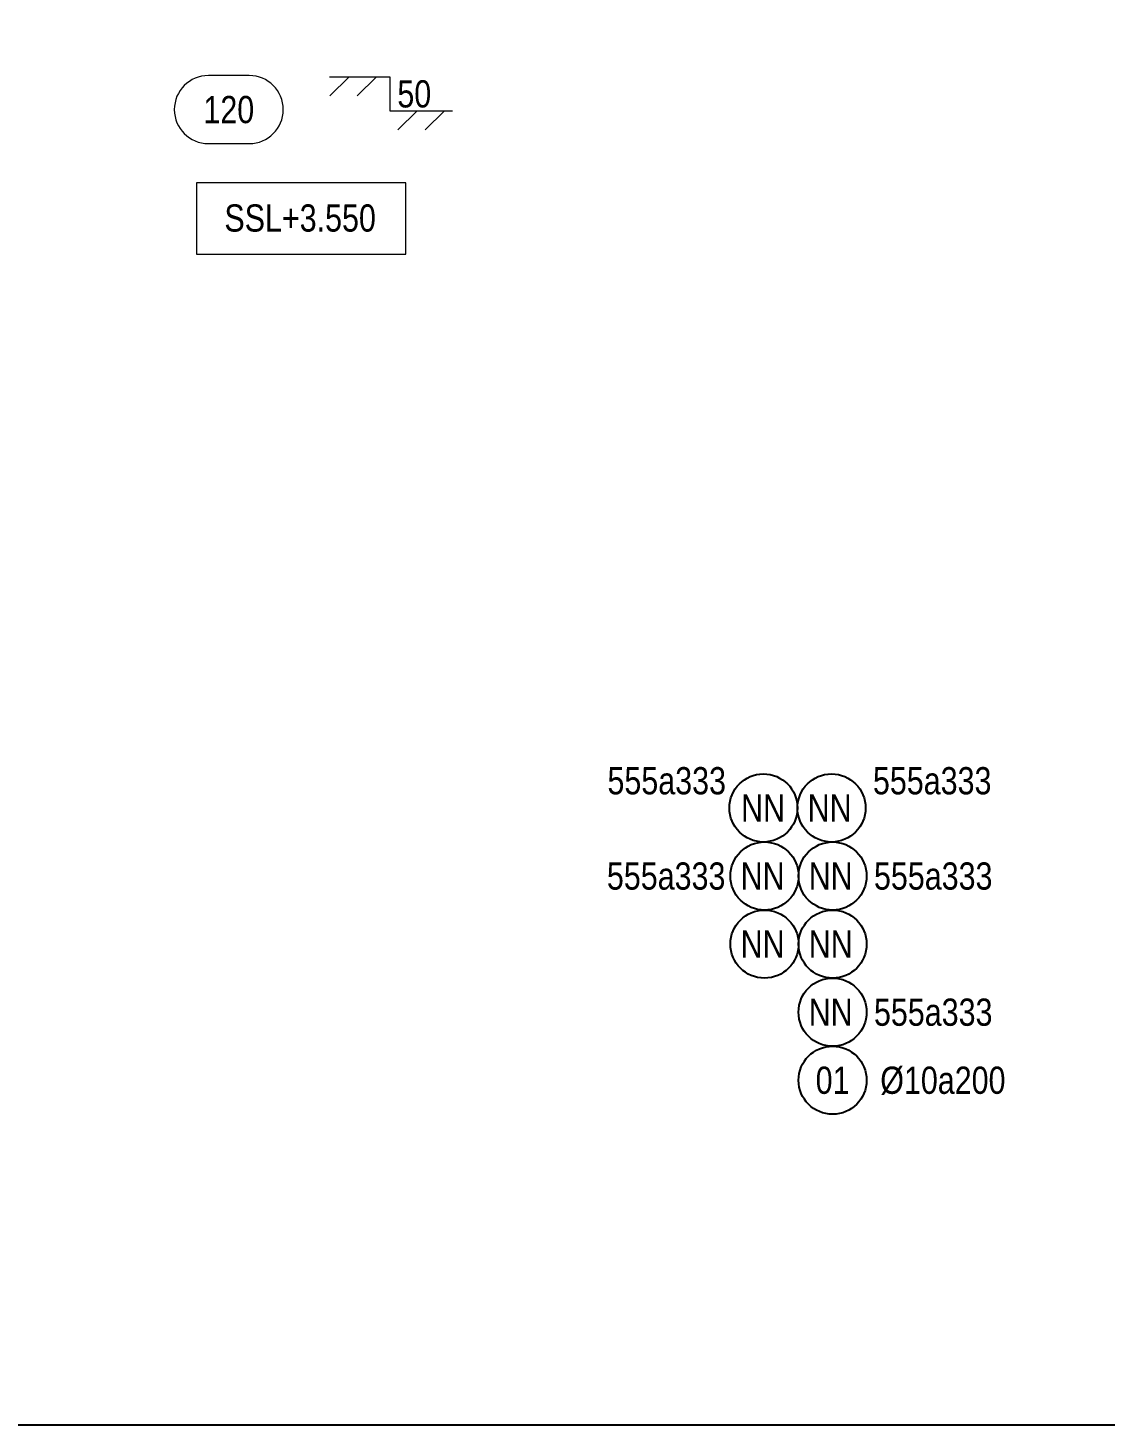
# Model space of a CAD drawing. Header units: millimetres. Extents: x -10198 to 59139, y 0 to 22949.
# Drawn here: x 3091 to 10999, y 0 to 10262 of the extents above; entities that cross this region are included whole.
import ezdxf
from ezdxf.enums import TextEntityAlignment as Align

# ---------------------------------------------------------------- set-up
doc = ezdxf.new("R2010")
doc.units = ezdxf.units.MM
doc.layers.add('DCE_Name', color=142, linetype='Continuous', lineweight=20)
doc.styles.add('Dce_Text', font='arial.ttf', dxfattribs={"width": 0.8})

# ---------------------------------------------------------------- blocks, each defined once
blk = doc.blocks.new('Dce_KhtMcThepTangCuongLoai2')
blk.add_circle((2.5, 0), 2.5)
at = {"color": 3, "style": 'Dce_Text', "width": 0.8}
blk.add_attdef('DKVAKC', text='', height=2, dxfattribs=at).set_placement((-0.37, -1), align=Align.RIGHT)
at = {"color": 11, "style": 'Dce_Text', "width": 0.8}
blk.add_attdef('SH', text='', height=2, dxfattribs=at).set_placement((2.36, -1), align=Align.CENTER)
blk = doc.blocks.new('Dce_KhtSHTPhai')
blk.add_circle((-2.5, 0), 2.5)
at = {"color": 11, "style": 'Dce_Text', "width": 0.8}
blk.add_attdef('SH', text='', height=2, dxfattribs=at).set_placement((-2.64, -1), align=Align.CENTER)
blk = doc.blocks.new('Dce_KhtSHTTrai')
blk.add_circle((2.5, 0), 2.5)
at = {"color": 11, "style": 'Dce_Text', "width": 0.8}
blk.add_attdef('SH', text='', height=2, dxfattribs=at).set_placement((2.36, -1), align=Align.CENTER)
blk = doc.blocks.new('Dce_KhtThepDai')
blk.add_circle((-4.5, -3.5), 2.5)
at = {"color": 11, "style": 'Dce_Text', "width": 0.8}
blk.add_attdef('SH', text='', height=2, dxfattribs=at).set_placement((-4.64, -4.5), align=Align.CENTER)
at = {"color": 3, "style": 'Dce_Text', "width": 0.8}
blk.add_attdef('DKVAKC', (-1.46, -4.5), '', height=2, dxfattribs=at)
blk = doc.blocks.new('Dce_KhtThepDai2')
blk.add_circle((-6.1, -3.5), 2.5)
at = {"color": 11, "style": 'Dce_Text', "width": 0.8}
blk.add_attdef('SH', text='', height=2, dxfattribs=at).set_placement((-6.24, -4.5), align=Align.CENTER)
at = {"color": 3, "style": 'Dce_Text', "width": 0.8}
blk.add_attdef('DKVAKC', (-3.06, -4.5), '', height=2, dxfattribs=at)
blk = doc.blocks.new('Dce_KhThepSan')
blk.add_circle((-2.5, -0.02), 2.5)
at = {"color": 11, "style": 'Dce_Text', "width": 0.8}
blk.add_attdef('SH', text='', height=2, dxfattribs=at).set_placement((-2.5, -0.02), align=Align.MIDDLE_CENTER)
at = {"color": 3, "style": 'Dce_Text', "width": 0.8}
blk.add_attdef('DKVAKC', text='', height=2, dxfattribs=at).set_placement((1, -0.02), align=Align.MIDDLE_LEFT)
blk = doc.blocks.new('*U113')
blk.add_lwpolyline([(-1.5, -2.5), (1.5, -2.5, 1), (1.5, 2.5), (-1.5, 2.5, 1)], format="xyb", close=True)
at = {"lineweight": 25, "style": 'Dce_Text', "width": 0.8}
blk.add_attdef('200', text='', height=2, dxfattribs=at).set_placement((0, 0), align=Align.MIDDLE_CENTER)
blk = doc.blocks.new('*U114')
for p, q in [((-3, 2.5), (-4.41, 1.09)), ((-1, 2.5), (-2.41, 1.09)), ((2, 0), (0.59, -1.41)), ((4, 0), (2.59, -1.41))]:
    blk.add_line(p, q)
blk.add_lwpolyline([(-4.44, 2.5), (0, 2.5), (0, 0), (4.59, 0)])
at = {"lineweight": 25, "style": 'Dce_Text', "width": 0.8, "flags": 8}
blk.add_attdef('50', text='', height=2, dxfattribs=at).set_placement((0.54, -0.36), align=Align.BOTTOM_LEFT)
blk = doc.blocks.new('*U115')
blk.add_lwpolyline([(-7.76, 7.16), (-7.76, 1.92), (7.6, 1.92), (7.6, 7.16)], close=True)
at = {"lineweight": 25, "style": 'Dce_Text', "width": 0.8, "flags": 8}
blk.add_attdef('LEVEL', text='', height=2, dxfattribs=at).set_placement((-0.15, 4.59), align=Align.MIDDLE_CENTER)
blk = doc.blocks.new('Dce_KhtMcThepChu')
blk.add_circle((-2.5, 0), 2.5)
at = {"color": 3, "style": 'Dce_Text', "width": 0.8}
for tag, p in [('DKVAKC', (0.54, 1)), ('DKVAKC2', (2.04, -3))]:
    blk.add_attdef(tag, p, '', height=2, dxfattribs=at)
at = {"color": 11, "style": 'Dce_Text', "width": 0.8}
blk.add_attdef('SH', text='', height=2, dxfattribs=at).set_placement((-2.64, -1), align=Align.CENTER)
blk = doc.blocks.new('Dce_KhtMcThepTangCuong')
blk.add_circle((2.5, 0), 2.5)
at = {"color": 3, "style": 'Dce_Text', "width": 0.8}
for tag, p in [('DKVAKC', (-0.25, 1)), ('DKVAKC2', (-1.75, -3))]:
    blk.add_attdef(tag, text='', height=2, dxfattribs=at).set_placement(p, align=Align.RIGHT)
at = {"color": 11, "style": 'Dce_Text', "width": 0.8}
blk.add_attdef('SH', text='', height=2, dxfattribs=at).set_placement((2.47, -1), align=Align.CENTER)
blk = doc.blocks.new('Block_ALL')
blk.add_lwpolyline([(0, 20917), (41958.1, 20917), (41958.1, 0), (0, 0)], close=True)
at = {"xscale": 100, "yscale": 100, "zscale": 100}
for name, p, values in [('Dce_KhtMcThepTangCuong', (8241.2, 4532.6), {'SH': 'NN', 'DKVAKC': '555a333'}), ('Dce_KhtMcThepChu', (9241.2, 4532.6), {'DKVAKC': '555a333', 'SH': 'NN'}), ('Dce_KhtMcThepTangCuongLoai2', (8249, 4032.7), {'DKVAKC': '555a333', 'SH': 'NN'}), ('Dce_KhtThepDai', (9448.8, 4382.7), {'DKVAKC': '555a333', 'SH': 'NN'}), ('Dce_KhtSHTTrai', (8249, 3532.7), {'SH': 'NN'}), ('Dce_KhtSHTPhai', (9249, 3532.7), {'SH': 'NN'}), ('Dce_KhtThepDai2', (9608.8, 3382.7), {'DKVAKC': '555a333', 'SH': 'NN'}), ('Dce_KhThepSan', (9249, 2534.8), {'DKVAKC': '%%C10a200', 'SH': '01'})]:
    blk.add_blockref(name, p, dxfattribs=at).add_auto_attribs(values)
at = {"layer": 'DCE_Name', "xscale": 100, "yscale": 100, "zscale": 100}
blk.add_blockref('*U113', (4565.9, 9662.5), dxfattribs=at).add_auto_attribs({'200': '120'})
at = {"layer": 'DCE_Name', "extrusion": (-3.18175e-08, -7.78244e-08, 1)}
ref = blk.add_blockref('*U114', (5749.1, 9653.7, 0), dxfattribs=dict(at, xscale=100.000000000001, yscale=100.000000000001, zscale=100.000000000001))
ref.add_attrib('50', '50', dxfattribs={"layer": '0', "lineweight": 25, "extrusion": (-3.18175e-08, -7.78244e-08, 1), "height": 200, "style": 'Dce_Text', "width": 0.8}).set_placement((5803.5, 9617.8, 0), align=Align.BOTTOM_LEFT)
at = {"layer": 'DCE_Name'}
ref = blk.add_blockref('*U115', (5104.7, 8407.3), dxfattribs=dict(at, xscale=100, yscale=100, zscale=100))
ref.add_attrib('LEVEL', 'SSL+3.550', dxfattribs={"layer": '0', "lineweight": 25, "height": 200, "style": 'Dce_Text', "width": 0.8}).set_placement((5089.6, 8866), align=Align.MIDDLE_CENTER)

msp = doc.modelspace()

# ---------------------------------------------------------------- block references
msp.add_blockref('Block_ALL', (0, 0))

doc.saveas('drawing.dxf')
